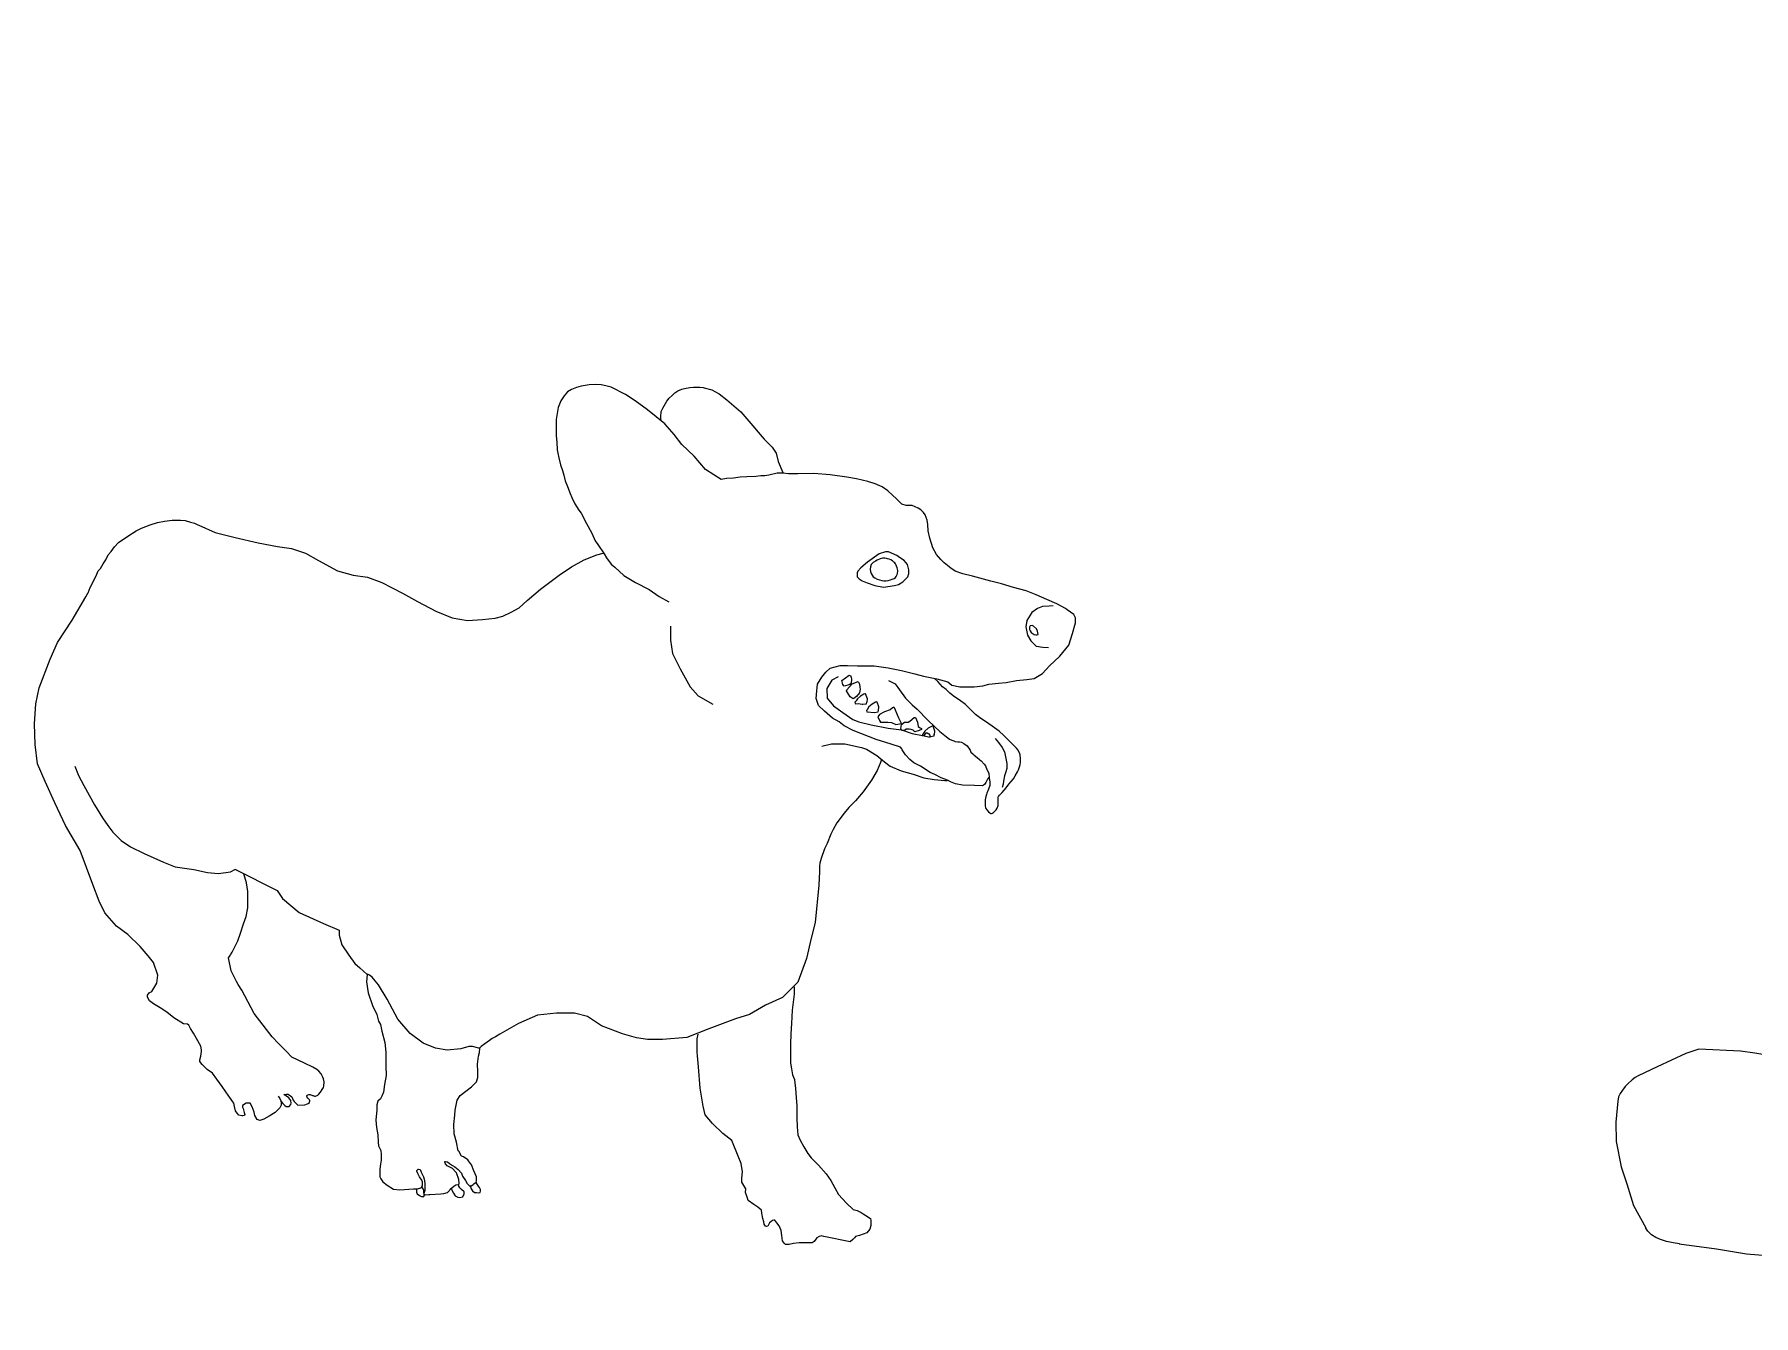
# Model space of a CAD drawing. Header units: millimetres. Extents: x -63086 to 144078, y -129912 to 13382.
# Drawn here: x -54338 to -53592, y -94439 to -93882 of the extents above; entities that cross this region are included whole.
import ezdxf

# ---------------------------------------------------------------- set-up
doc = ezdxf.new("R2010")
doc.units = ezdxf.units.MM
doc.layers.get('0').update_dxf_attribs({"lineweight": 0})
doc.layers.add('展開建具用', color=250, linetype='Continuous', lineweight=9)

# ---------------------------------------------------------------- blocks, each defined once
blk = doc.blocks.new('犬10（CAD素材.com）')
at = {"color": 0, "linetype": 'ByBlock', "lineweight": -2}
for points in [[(106.99, 171.14), (106.4, 170.44), (105.7, 168.95), (105, 168.15), (104.21, 167.55), (100.72, 167.65), (95.45, 167.85), (92.46, 168.35), (90.28, 169.25), (88.98, 170.04), (86.3, 171.04), (83.51, 172.43), (81.42, 173.33), (77.34, 176.11), (74.35, 177.5), (72.66, 178.9), (70.77, 180.99), (69.38, 183.18), (69.18, 183.67), (68.58, 184.27), (64.6, 185.66), (58.03, 187.65), (51.37, 190.24), (48.08, 191.54), (44.2, 193.53), (41.91, 195.32), (39.03, 196.91), (35.55, 199.89), (32.96, 202.48), (31.96, 205.47), (32.26, 208.75), (32.56, 211.74), (34.45, 214.72), (36.24, 216.81), (38.13, 218.6), (42.41, 219.8), (45.6, 219.8), (49.88, 219.7), (57.14, 219.7), (63.31, 218.8), (68.98, 217.61), (74.85, 216.21), (78.53, 215.12), (84.31, 213.93), (89.17, 212.66), (90.96, 211.24), (94.35, 210.55), (100.62, 210.55), (104.3, 210.94), (106.98, 211.64), (111.16, 212.04), (114.45, 212.44), (118.93, 213.33), (123.4, 213.73), (126.69, 214.13), (130.27, 216.32), (133.35, 219.6), (137.83, 223.78), (141.61, 228.66), (143.31, 233.73), (144.5, 238.31), (144.6, 240.4), (143.8, 241.89), (141.02, 243.98), (141.02, 243.98), (140.25, 244.51), (136.54, 246.5), (132.12, 248.36), (127.47, 250.39), (123.18, 252.21), (117.7, 253.62), (112.44, 255.17), (107.84, 256.36), (99.88, 258.58), (95.63, 259.55), (92.27, 260.79), (90.41, 262.07), (87.58, 264.37), (86.08, 265.83), (84.22, 267.91), (82.58, 270.91), (81.39, 275.07), (80.59, 278.26), (80.42, 280.95), (80.11, 282.81), (79.31, 285.2), (78.6, 286.17), (77.36, 287.41), (76.21, 288.06), (76.26, 288.06), (73.7, 289.26), (71.13, 289.26), (69.16, 289.87), (67.04, 291.99), (63.1, 295.62), (60.67, 297.29), (57.64, 298.65), (54.46, 299.71), (49.46, 300.77), (45.37, 301.53), (38.1, 302.59), (31.05, 303.18), (24.05, 302.91), (19.94, 302.98), (17.58, 303.32), (15.02, 303.32), (11.46, 302.37), (9.77, 302.1), (7.95, 302.04), (5.87, 301.83), (1.89, 301.7), (-1, 301.5), (-3.83, 301.09), (-6.99, 300.89), (-9.28, 300.55), (-12.46, 302.52), (-16.1, 304.8), (-20.95, 310.7), (-26.25, 315.7), (-29.58, 320.1), (-33.72, 324.69), (-41.16, 330.79), (-46.62, 334.62), (-50.73, 337.38), (-56.92, 340.53), (-59.25, 341.16), (-61.27, 341.56), (-63.79, 341.74), (-66.57, 341.65), (-69.98, 341.07), (-72.05, 340.44), (-74.2, 339.63), (-75.91, 338.51), (-77.43, 336.85), (-78.78, 334.74), (-80.04, 331.77), (-80.85, 326.61), (-80.89, 326.16), (-80.85, 323.02), (-80.89, 321.09), (-80.85, 319.52), (-80.53, 316.74), (-80.4, 313.41), (-80.13, 311.98), (-79.77, 309.96), (-78.92, 306.95), (-78.15, 304.48), (-77.52, 302.33), (-76.94, 299.95), (-75.95, 297.52), (-74.83, 294.43), (-74.11, 292.77), (-72.77, 289.89), (-70.97, 287.2), (-70.03, 285.9), (-67.69, 281.41), (-65.36, 277.28), (-63.92, 273.87), (-62.71, 272.34), (-60.06, 268.26), (-58.98, 266.46), (-56.92, 263.81), (-55.44, 262.42), (-51.52, 258.79), (-46.37, 255.76), (-40.52, 252.83), (-36.17, 249.7), (-31.93, 247.38)], [(-35.35, 326.03), (-35.35, 326.24), (-35.38, 326.86), (-35.38, 328.57), (-35.35, 329.11), (-35.26, 330.01), (-34.63, 331.5), (-34.03, 332.46), (-32.89, 334.5), (-31.81, 335.78), (-30.56, 337.04), (-29.33, 338.18), (-27.98, 338.98), (-26.34, 339.7), (-25.14, 340.06), (-22.9, 340.45), (-21.28, 340.66), (-19.96, 340.66), (-18.53, 340.57), (-17.06, 340.48), (-16.66, 340.35), (-13.26, 339.4), (-10.07, 337.74), (-6.74, 335.16), (-0.68, 329.86), (4.47, 323.8), (6.89, 321.07), (9.47, 318.04), (12.95, 314.56), (14.62, 311.98), (15.53, 308.35), (17.5, 303.5)], [(-201.56, 32.79), (-200.8, 31.8), (-200.39, 30.73), (-200.17, 29.6), (-200.17, 28.84), (-200.78, 27.79), (-202.8, 25.71), (-205.5, 24.09), (-207.78, 22.81), (-209.47, 22.27), (-209.54, 22.27), (-210.72, 22.76), (-211.73, 24.48), (-212.03, 25.89), (-212.84, 28.12), (-213.75, 29.73), (-214.16, 29.73), (-214.66, 29.83), (-215.37, 29.83), (-217.08, 28.82), (-217.08, 28.02), (-216.78, 27.41), (-216.28, 25.79), (-216.08, 24.7), (-216.21, 24.48), (-216.36, 24.39), (-216.9, 24.27), (-217.26, 24.27), (-218.61, 24.54), (-219.41, 25.49), (-220.02, 26.43), (-220.56, 28.38), (-220.76, 29.73), (-221.19, 30.43), (-224.23, 34.75), (-225.9, 37.02), (-228.17, 40.21), (-229.99, 42.78), (-232.41, 44.45), (-234.6, 46.55), (-235.61, 47.83), (-235.55, 48.57), (-235.07, 50.12), (-234.81, 52.27), (-234.87, 52.95), (-235.14, 54.5), (-238.31, 60.15), (-239.65, 62.17), (-240.26, 63.59), (-240.86, 64.06), (-242.57, 64.28), (-246.88, 66.77), (-249.91, 69.26), (-252.74, 71.21), (-255.7, 72.83), (-257.45, 74.24), (-258.26, 75.79), (-258.26, 76.6), (-257.52, 77.68), (-256.38, 78.28), (-254.22, 81.92), (-253.75, 85.35), (-255.64, 90.87), (-257.99, 93.77), (-261.46, 97.81), (-266.76, 102.96), (-271.76, 106.59), (-276.76, 112.35), (-279.19, 117.5), (-282.06, 124.77), (-287.56, 139.47), (-293.92, 150.38), (-298.46, 160.15), (-302.67, 169.37), (-306, 177.1), (-307.06, 185.43), (-307.36, 194.52), (-306.76, 203.15), (-305.24, 210.12), (-300.51, 222.56), (-297.28, 229.73), (-290.91, 239.43), (-285.06, 249.53), (-284.32, 250.85), (-284.32, 250.85), (-284.26, 251.05), (-283.99, 251.38), (-283.53, 252.51), (-283.2, 253.7), (-282.4, 254.96), (-281.6, 256.82), (-280.81, 258.08), (-280.28, 259.47), (-279.61, 260.87), (-278.62, 261.93), (-277.52, 263.98), (-276.42, 265.7), (-275.36, 267.83), (-273.99, 269.24), (-272.57, 271.36), (-270.84, 273.13), (-266.78, 275.88), (-263.19, 278.18), (-260.85, 279.46), (-257.13, 280.78), (-253.91, 281.85), (-250.85, 282.47), (-247.58, 282.91), (-243.91, 282.91), (-241.97, 282.69), (-239.53, 282.02), (-237.85, 281.54), (-236.35, 280.83), (-236.35, 280.83), (-235.97, 280.63), (-228.9, 277.5), (-220.22, 275.38), (-210.22, 272.96), (-201.83, 271.44), (-195.77, 270.63), (-189.71, 268.51), (-184.06, 265.38), (-175.78, 260.84), (-169.01, 259.02), (-162.75, 258.11), (-156.49, 255.79), (-147.6, 251.24), (-141.13, 247.51), (-133.16, 243.36), (-125.98, 240.44), (-119.32, 239.32), (-112.85, 239.73), (-107.4, 240.33), (-104.07, 241.24), (-100.33, 242.86), (-96.9, 244.88), (-93.46, 248.01), (-87.71, 252.96), (-79.63, 258.92), (-74.27, 262.66), (-68.72, 265.69), (-63.16, 267.81), (-60.44, 268.61)], [(65.73, 264.58), (65.18, 265.21), (64.4, 265.6), (63.63, 265.89), (62.98, 266.05), (62.55, 266.17), (61.84, 266.31), (60.78, 266.31), (59.82, 266.05), (58.52, 265.44), (57.72, 265.03), (56.81, 264.44), (56.46, 264.2), (55.89, 263.55), (55.55, 262.63), (55.49, 261.65), (55.63, 260.53), (55.81, 259.74), (56.28, 258.99), (56.81, 258.25), (57.46, 257.81), (58.52, 257.21), (59.44, 256.97), (60.55, 256.71), (61.37, 256.6), (62.18, 256.56), (63.2, 256.65), (64.22, 256.97), (64.99, 257.19), (65.83, 257.58), (66.42, 257.99), (66.76, 258.44), (67.17, 259.21), (67.31, 259.86), (67.43, 260.66), (67.43, 261.04), (67.37, 261.61), (67.17, 262.24), (66.91, 262.96), (66.78, 263.38), (66.48, 263.87), (66.11, 264.32), (65.68, 264.65), (65.66, 264.67)], [(134.9, 245.64), (133.18, 245.57), (130.19, 245.38), (128.07, 244.51), (125.55, 242.79), (123.49, 239.34), (122.96, 236.55), (123.69, 232.97), (125.21, 230.45), (127.47, 228.19), (130.32, 227.73), (132.91, 227.6)], [(-31.26, 236.86), (-31.26, 230.82), (-30.36, 225), (-27.01, 218.28), (-22.75, 210.45), (-19.17, 206.64), (-12.9, 203.06)], [(41.48, 214.92), (38.83, 213.39), (36.57, 209.81), (36.84, 205.63), (39.49, 202.25), (43.61, 199.33), (47.92, 196.35), (50.57, 195.35), (55.88, 194.02), (63.18, 192.5), (69.08, 191.83), (73.72, 190.24), (78.1, 189.45), (81.42, 188.65)], [(63.44, 213.33), (66.29, 211.8), (68.15, 209.21), (70.74, 205.57), (73.72, 202.65), (75.85, 200.86), (80.49, 196.01), (83.34, 193.36), (85.67, 191.1), (88.52, 188.78), (89.9, 187.86), (90.91, 187.42), (91.7, 187.04), (92.38, 186.77), (93.53, 186.59), (94.24, 186.59), (95.12, 186.5), (96.15, 185.97), (97.48, 184.97), (98.78, 183.06), (99.19, 182.14), (99.99, 181.49), (100.55, 180.78), (101.9, 179.87), (102.88, 178.99), (103.61, 178.46), (104.88, 176.89), (105.5, 176.21), (106.15, 174.68), (106.95, 173), (107.06, 171.06), (107.18, 170.02), (107.36, 169.26), (107.42, 167.75), (106.83, 166.04), (106.12, 164.36), (105.91, 163.83), (105.68, 162.95), (105.41, 161.47), (105.32, 160.79), (105.32, 159.67), (105.35, 158.76), (105.5, 158.14), (105.62, 157.76), (106.03, 157.17), (106.74, 156.31), (107.42, 155.78), (107.83, 155.49), (108.07, 155.49), (108.54, 155.61), (108.63, 155.66), (109.27, 156.25), (110.13, 157.11), (110.51, 157.85), (111.04, 158.97), (111.07, 159.67), (111.04, 160.77), (110.93, 162.45), (110.93, 162.65), (111.1, 162.95), (111.52, 163.51), (112.46, 164.33), (112.69, 164.69), (114.46, 166.63), (115.7, 168.2), (117.65, 170.55), (118.41, 171.91), (119.33, 173.59), (119.8, 174.42), (120.21, 175.74), (120.48, 176.8), (120.63, 177.69), (120.63, 179.34), (120.51, 180.96), (120.42, 181.49), (119.65, 182.97), (118.89, 183.91), (116.91, 185.89), (115.11, 187.86), (113.46, 189.39), (111.43, 191.28), (109.45, 192.73), (105.94, 195.14), (103.44, 196.74), (101.14, 198.53), (98.98, 200.66), (96.86, 202.87), (94.12, 204.81), (92.11, 206.23), (89.96, 207.73), (88.4, 209.38), (86.84, 210.56), (84.86, 212.83), (83.56, 214.04)], [(54.1, 203.79), (54.23, 205.31), (53.43, 207.43), (53.1, 207.5), (52.7, 207.37), (51.31, 206.51), (49.92, 205.31), (49.32, 204.38), (48.85, 203.79), (49.05, 203.19), (50.2, 203.24), (51.97, 202.99), (52.3, 202.92), (53.9, 203.19), (53.96, 203.92)], [(59.09, 200.27), (59.22, 201.79), (58.42, 203.92), (58.09, 203.98), (57.69, 203.85), (56.3, 202.99), (54.91, 201.79), (54.31, 200.86), (53.85, 200.27), (54.05, 199.67), (57.3, 199.41), (58.89, 199.67), (59.09, 200.27)], [(83.41, 189.78), (83.54, 191.3), (82.75, 193.43), (82.41, 193.49), (82.02, 193.36), (80.62, 192.5), (79.23, 191.3), (78.63, 190.37), (78.17, 189.78), (78.37, 189.18), (78.96, 189.58), (79.69, 190.51), (80.23, 190.51), (80.89, 190.18), (81.29, 189.51), (81.29, 188.98), (81.62, 188.92), (83.21, 189.18), (83.28, 189.91)], [(109.72, 188.02), (111.11, 186.37), (112.77, 184.24), (113.7, 182.32), (114.76, 177.28), (114.83, 176.55), (114.83, 175.02), (114.37, 173.56), (113.7, 171.9), (113.3, 169.52), (113.1, 168.19), (112.77, 166.8)], [(34.39, 184.8), (38.67, 185.79), (44.44, 185.79), (51.61, 184.2), (53.9, 183.4), (58.37, 180.72), (61.66, 177.93), (64.15, 176.14), (68.92, 174.05), (74.1, 172.56), (78.77, 170.96), (83.25, 170.27), (87.83, 169.87), (88.82, 169.87)], [(-289.76, 176.08), (-288.27, 172.05), (-285.88, 167.73), (-281.25, 159.22), (-277.82, 153.7), (-275.43, 150.26), (-273.34, 147.43), (-269.76, 143.84), (-265.58, 141.01), (-259.76, 138.17), (-251.25, 134.44), (-246.18, 132.35), (-238.12, 131.16), (-232.15, 129.96), (-227.37, 129.51), (-222.3, 130.26), (-220.05, 131.33), (-220.05, 131.26), (-201.99, 122.06), (-199.61, 118.65), (-192.45, 112.52), (-181.88, 107.75), (-175.04, 104.87), (-175.04, 102.72), (-173.93, 98.58), (-170.8, 94.03), (-168.28, 90.4), (-166.05, 88.48), (-162.84, 85.67), (-163.18, 82.46), (-162.44, 77.68), (-160.62, 72.22), (-158.74, 68.25), (-157.93, 65.42), (-157.12, 63.91), (-156.51, 60.98), (-155.3, 56.13), (-154.85, 51.89), (-154.75, 49.87), (-154.75, 45.93), (-154.65, 41.79), (-155.45, 37.95), (-155.76, 34.62), (-156.56, 32.8), (-157.17, 31.69), (-158.28, 30.58), (-158.69, 29.06), (-158.69, 26.84), (-159.09, 22.4), (-158.79, 19.27), (-158.28, 16.04), (-158.08, 12.9), (-157.98, 11.29), (-156.97, 9.27), (-156.87, 7.45), (-156.87, 5.03), (-157.17, 3.31), (-157.37, 1.19), (-157.37, -2.14), (-157, -3.12), (-156.06, -4.33), (-154.17, -5.81), (-151.48, -7.5), (-148.72, -7.9), (-142.73, -7.43), (-141.11, -7.36), (-139.56, -7.03), (-139.29, -6.76), (-138.82, -6.08), (-138.82, -4.4), (-139.23, -3.59), (-140.17, -2.24), (-140.91, -0.7), (-141.31, 0.25), (-141.31, 0.58), (-140.77, 1.12), (-140.57, 1.12), (-139.97, 0.92), (-139.63, 0.31), (-139.5, -0.22), (-139.09, -0.97), (-138.42, -2.24), (-138.15, -3.25), (-138.08, -4), (-137.88, -5.27), (-137.88, -6.02), (-137.81, -6.82), (-137.81, -8.1), (-138.15, -8.98), (-138.28, -9.65), (-137.68, -9.99), (-136.2, -9.85), (-135.66, -9.85), (-130.94, -9.58), (-129.67, -9.45), (-128.05, -9.05), (-127.17, -8.1), (-126.9, -7.5), (-125.29, -6.22), (-124.48, -5.68), (-124.28, -5.68), (-123.47, -5.48), (-123, -5.27), (-123, -5.07), (-123.13, -3.32), (-124.08, -0.49), (-124.35, -0.16), (-125.89, 1.39), (-126.5, 1.73), (-128.12, 2.54), (-128.92, 3.41), (-129.26, 4.22), (-129.13, 4.42), (-128.86, 4.42), (-127.98, 4.29), (-127.17, 3.61), (-125.83, 2.74), (-124.88, 2.2), (-123.34, 0.92), (-121.99, -0.56), (-121.59, -1.84), (-120.17, -3.73), (-119.5, -5.07), (-118.42, -6.08), (-117.68, -6.08), (-117.48, -6.02), (-116.94, -5.48), (-116.6, -5.21), (-116, -4.74), (-115.53, -4.53), (-115.46, -4), (-115.46, -2.18), (-116.6, 0.38), (-117.61, 3.07), (-118.89, 4.69), (-119.16, 5.16), (-121.11, 6.44), (-121.92, 6.78), (-123.13, 9), (-123.34, 9.13), (-124.14, 12.9), (-125.09, 16.47), (-125.22, 20.58), (-124.88, 24.62), (-124.68, 26.71), (-123.87, 31.15), (-122.6, 33.04), (-117.68, 36.88), (-115.46, 39.03), (-114.92, 40.92), (-114.92, 43.54), (-114.99, 46.64), (-114.58, 50.21), (-114.18, 51.82), (-114.04, 53.44), (-114.12, 53.66), (-114.49, 53.7), (-114.49, 53.7), (-117.12, 54.41), (-118.73, 54.41), (-122.27, 53.3), (-128.12, 52.79), (-133.28, 53.6), (-138.63, 55.82), (-144.28, 59.96), (-149.64, 66.23), (-154.18, 74.91), (-158.05, 81.12), (-159.46, 82.84), (-160.77, 84.46), (-161.88, 85.37), (-162.78, 85.77)], [(60.39, 179.01), (59.93, 177.64), (58.43, 174.15), (56.01, 170.01), (52.37, 164.96), (49.14, 161.02), (46.21, 158.09), (44.19, 155.67), (40.96, 151.42), (39.34, 148.6), (38.33, 146.58), (36.72, 142.54), (35.61, 140.21), (34.19, 135.97), (33.59, 134.01), (33.45, 132.84), (33.4, 130.42), (33.19, 124.35), (31.6, 108.22), (29.79, 101.4), (27.74, 92.54), (24.1, 82.31), (17.97, 76.17), (17.42, 75.68), (17.42, 75.68), (9.99, 72.28), (3.02, 68.34), (-3.04, 66.37), (-14.55, 61.98), (-24.09, 58.34), (-34.7, 57.43), (-41.21, 57.43), (-46.06, 58.19), (-52.12, 59.86), (-61.21, 63.34), (-67.27, 67.43), (-72.88, 68.8), (-80.75, 68.8), (-88.93, 68.04), (-97.27, 64.4), (-105.3, 59.71), (-107.14, 58.61), (-108.68, 57.83), (-109.84, 56.99), (-111.81, 55.47), (-113.37, 54.34), (-114.12, 53.66)], [(-200.32, 30.69), (-199.46, 29.61), (-198.7, 28.76), (-198.03, 28.4), (-196.77, 28.4), (-196.1, 29.17), (-195.96, 29.79), (-196.01, 30.87), (-196.9, 32.04), (-197.98, 32.76), (-199.02, 33.48), (-198.98, 33.56), (-197.9, 33.7), (-197.16, 33.63), (-195.68, 32.49), (-195, 31.07), (-194.53, 30.47), (-192.98, 28.85), (-190.02, 29.12), (-188.47, 29.61), (-187.97, 30.03), (-187.81, 30.74), (-187.91, 31.19), (-188.54, 31.75), (-188.81, 31.99), (-189.02, 32.45), (-189.03, 32.76), (-188.9, 33.24), (-188.27, 33.53), (-187.66, 33.58), (-186.62, 33.14), (-186.39, 33.04), (-185.82, 32.77), (-185.34, 32.77), (-184.38, 33.19), (-183.99, 33.52), (-183.19, 34.5), (-182.38, 35.7), (-181.9, 36.54), (-181.75, 37.11), (-181.57, 39.04), (-181.84, 40.32), (-182.17, 41.04), (-182.86, 42.57), (-183.93, 43.65), (-184.71, 44.45), (-186.53, 45.43), (-190.15, 47.17), (-195.6, 49.75), (-198.03, 52.33), (-201.36, 55.66), (-204.08, 58.54), (-211.96, 68.69), (-217.28, 78.88), (-218.9, 81.3), (-219.57, 82.58), (-221.98, 87.24), (-223.11, 92.92), (-223.11, 92.92), (-222.33, 93.95), (-222.21, 94.16), (-221.51, 95.29), (-220.6, 97.11), (-219.08, 100.29), (-217.87, 103.63), (-216.66, 107.56), (-215.45, 110.75), (-214.69, 114.53), (-214.69, 121.65), (-215.29, 125.44), (-216.51, 129.38)], [(22.43, 80.33), (22.43, 77.15), (21.63, 70.08), (21.33, 64.31), (21.04, 59.93), (20.84, 55.45), (20.84, 47.19), (21.23, 44.71), (21.73, 42.12), (22.53, 40.03), (22.73, 38.44), (23.03, 36.25), (23.32, 32.07), (23.62, 28.79), (23.62, 23.41), (23.82, 19.53), (24.02, 16.05), (25.02, 13.66), (26.61, 10.87), (28.4, 7.89), (29.89, 6), (32.98, 2.81), (36.36, -0.87), (38.35, -3.85), (40.14, -7.04), (41.63, -9.92), (45.22, -13.7), (48.1, -16.39), (49.79, -16.79), (51.58, -17.68), (52.38, -18.28), (53.57, -18.98), (55.56, -20.27), (55.73, -21.13), (55.73, -21.84), (55.69, -23.3), (55.29, -24.94), (53.96, -26.57), (50.82, -27.64), (49.14, -28.08), (48.61, -28.7), (47.95, -29.45), (46.75, -30.42), (35.34, -28.03), (34.37, -27.81), (33.26, -28.03), (32.25, -28.65), (31.89, -29.23), (31.19, -30.2), (30.21, -30.82), (24.6, -30.82), (22.12, -31.17), (20.26, -31.53), (18.71, -31.57), (18.18, -31.17), (17.39, -29.94), (17.08, -27.64), (16.86, -25.47), (15.88, -23.52), (14.91, -22.2), (14.07, -21), (13.85, -20.96), (13.67, -20.96), (13.1, -21.09), (12.39, -21.71), (11.81, -22.24), (10.97, -23.57), (10.42, -23.83), (10.02, -23.61), (9.36, -22.77), (9.23, -21.75), (8.78, -20.34), (8.39, -17.99), (8.25, -16.62), (6.62, -15.3), (4.94, -14.28), (2.55, -12.47), (2.24, -11.45), (1.89, -10.61), (1.31, -8.97), (1.44, -7.47), (-0.3, -4.48), (-0.3, -2.84), (0, 0), (-0.6, 3.58), (-1.79, 6.72), (-4.63, 13.58), (-8.51, 16.57), (-12.99, 20.9), (-16.12, 24.78), (-17.02, 28.51), (-18.36, 36.27), (-19.11, 45.53), (-19.55, 50.3), (-19.7, 52.09), (-19.7, 57.77), (-19.26, 59.71)], [(-141.52, -7.44), (-141.56, -8.79), (-141.25, -9.6), (-140.12, -10.36), (-139.36, -10.68), (-138.28, -10.77), (-138.1, -10.27), (-138.1, -9.78), (-138.33, -9.11), (-138.37, -8.16), (-138.55, -7.44), (-138.87, -6.95), (-139.14, -6.73), (-139.14, -6.55)], [(-126.43, -7.13), (-126.07, -8.21), (-125.4, -9.29), (-124.64, -10.41), (-123.52, -11.08), (-122.75, -11.17), (-121.36, -10.86), (-120.73, -9.55), (-120.82, -8.66), (-121.9, -7.67), (-122.75, -6.95), (-123.16, -6.23), (-123.25, -5.56), (-123.25, -5.38)], [(-118.4, -5.83), (-117.72, -7.4), (-117.23, -8.34), (-116.29, -9.02), (-115.44, -9.06), (-114.49, -9.11), (-113.91, -8.93), (-113.73, -8.43), (-113.73, -7.76), (-114.13, -6.77), (-114.54, -6.32), (-115.48, -4.89), (-115.48, -4.53)]]:
    blk.add_lwpolyline(points, dxfattribs=at)
for points in [[(63.46, 269.12), (62.07, 269.12), (59.35, 268.25), (57.36, 266.79), (54.3, 264.67), (51.45, 262.22), (50.06, 260.76), (49.79, 260.03), (49.79, 258.3), (50.66, 257.37), (51.98, 256.58), (54.17, 255.65), (57.49, 254.52), (61.27, 253.73), (65.98, 254.46), (67.71, 254.99), (69.56, 256.11), (71.82, 258.24), (72.28, 259.76), (72.28, 261.29), (71.69, 263.61), (70.16, 265.4), (68.17, 266.73), (67.04, 267.46), (63.46, 269.12)], [(128.36, 233.22), (128.06, 234.62), (127.6, 235.62), (126.4, 236.81), (125.81, 237.08), (124.88, 237.01), (124.61, 236.48), (124.61, 235.42), (124.95, 234.89), (125.34, 234.16), (126.6, 233.3), (127.4, 233.1), (127.8, 233.03)], [(43.09, 213.28), (46.39, 215.62), (46.89, 215.42), (47.19, 214.52), (47.29, 213.93), (47.29, 213.23), (46.99, 211.84), (46.29, 211.44), (44.2, 210.84), (43.61, 211.54), (43.31, 212.63)], [(48.05, 205.26), (46.69, 206.16), (45.99, 207.36), (45.2, 208.75), (45.27, 209.21), (47.59, 211.84), (50.27, 212.83), (50.77, 211.74), (50.97, 210.44), (51.07, 209.45), (50.77, 207.86), (49.48, 206.36), (48.38, 205.47)], [(69.09, 194.54), (67.95, 196.88), (66.49, 200.33), (66.03, 201.45), (65.76, 201.72), (65.1, 201.39), (64.17, 200.59), (61.72, 199.66), (59.42, 198.51), (58.8, 197.47), (59.46, 195.95), (59.99, 195.15), (63.11, 195.15), (64.77, 195.08), (66.63, 194.22)], [(76.64, 191.59), (74.79, 190.91), (74.12, 191.64), (73.26, 192.03), (72.4, 192.1), (71.87, 192.17), (71, 192.17), (70.34, 191.57), (69.81, 191.5), (69.21, 191.57), (68.81, 192.36), (69.01, 194.22), (70.41, 195.22), (71.93, 195.22), (72.6, 195.55), (74.52, 197.21), (75.18, 197.14), (75.98, 195.15), (76.24, 193.36), (76.84, 192.83), (77.77, 192.36), (77.77, 192.03), (76.78, 191.57)]]:
    blk.add_lwpolyline(points, close=True, dxfattribs=at)
blk = doc.blocks.new('犬11（CAD素材.com）')
at = {"color": 0, "linetype": 'ByBlock', "lineweight": -2}
for points in [[(-49.93, 467.86), (-52.11, 472.84), (-53.35, 476.57), (-53.35, 485.28), (-52.73, 490.25), (-50.86, 495.85), (-49.93, 502.38), (-48.38, 506.43), (-45.27, 512.96), (-43.4, 519.18), (-42.47, 521.67), (-37.49, 529.44), (-32.2, 533.8), (-23.56, 541.27), (-16.96, 545.62), (-13.43, 548.12), (-10.81, 550.2), (-27.58, 544.12), (-35.69, 539.33), (-42.05, 536.93), (-56.79, 535.64), (-66.47, 531.96), (-78.72, 525.14), (-85.73, 520.34), (-91.44, 513.99), (-97.34, 511.04), (-100.93, 509.01), (-112.54, 500.16), (-117.89, 495.65), (-121.76, 490.49), (-124.06, 488.09), (-131.8, 478.97), (-136.64, 474.13), (-137.75, 472.06), (-141.76, 465.28), (-143.28, 464.31), (-150.19, 460.44), (-153.65, 458.65), (-156.69, 455.88), (-158.62, 451.04), (-160.14, 446.9), (-162.91, 439.57), (-164.84, 435.15), (-163.74, 432.8), (-162.63, 431.83), (-157.1, 431.28), (-154.61, 429.62), (-152.26, 427.13), (-149.64, 423.12), (-148.95, 422.02), (-147.56, 418.42), (-139.82, 416.21), (-136.64, 414.27), (-124.58, 410.01), (-115.25, 406.28), (-109.34, 403.79), (-105.6, 400.37), (-99.69, 396.02), (-94.1, 391.97), (-84.45, 389.17), (-75.12, 383.89), (-67.04, 379.84), (-64.55, 377.98), (-58.02, 373.62), (-51.49, 368.33), (-43.71, 363.05), (-39.95, 360.46), (-36.25, 358.07), (-32.82, 353.41), (-31.27, 352.47), (-28.16, 348.43), (-27.54, 346.87), (-27.23, 346.56), (-25.98, 344.39), (-25.67, 345.32), (-17.9, 345.94), (-14.47, 345.63), (-13.54, 345.63), (-12.92, 346.56), (-10.74, 349.36), (-3.59, 353.41), (-2.03, 356.83), (-0.17, 362.11), (3.56, 366.78), (3.56, 368.33), (3.88, 376.42), (3.88, 376.73), (4.19, 384.51), (3.88, 386.37), (3.88, 388.86), (5.74, 391.35), (6.36, 393.53), (11.65, 397.88), (15.38, 398.5), (21.6, 398.19), (28.14, 396.95), (32.18, 396.95), (40.89, 402.24), (42.75, 402.55), (48.97, 402.55), (57.06, 404.1), (64.53, 407.83), (71.06, 413.12), (74.17, 415.61), (76.34, 421.52), (77.59, 422.45), (76.65, 423.07), (73.54, 424.63), (68.88, 428.36), (67.01, 430.54), (64.21, 434.58), (62.66, 436.14), (61.41, 438), (67.95, 442.05), (72.69, 442.63), (80.99, 441.46)], [(-10.81, 550.2), (-6.94, 551.22), (-2.44, 551.75), (0.32, 551.38), (2.94, 549.97), (5.52, 546.8), (5.13, 542.84), (3.56, 541.38), (2.01, 540.64), (-1.72, 539.71), (-4.83, 538.15), (-9.51, 535.9), (-13.17, 531.29), (-17.04, 520.57), (-19.14, 503.01), (-20.07, 500.52), (-21.32, 498.96), (-27.54, 496.16), (-31.27, 491.5), (-34.38, 488.08), (-36.87, 484.35), (-37.8, 482.48), (-39.67, 479.06), (-41.53, 474.39), (-41.84, 472.84), (-41.84, 471.9)], [(-16.65, 496.16), (-15.1, 501.76), (-15.1, 505.18), (-16.34, 507.05), (-14.16, 508.92), (-11.99, 514.83), (-9.81, 528.51), (-2.97, 533.18), (0.14, 535.04), (6.05, 538.46), (10.72, 540.95), (16.63, 541.88), (19.74, 541.88), (24.4, 537.53), (25.34, 535.04), (21.6, 528.2), (18.49, 524.47), (16.32, 521.67), (13.83, 518.25), (13.52, 514.83), (13.52, 512.34), (14.76, 511.4), (17.25, 509.85), (17.56, 508.29), (19.12, 505.81), (18.18, 507.05), (22.54, 502.38), (26.27, 500.21), (30.62, 496.48), (30.62, 494.61), (34.98, 488.08), (37.47, 482.79), (38.71, 479.06), (39.95, 473.15), (39.95, 465.68), (42.44, 463.82), (45.55, 460.4), (51.77, 456.66), (58.62, 455.11), (63.59, 451.69), (74.17, 447.33), (80.08, 442.67), (81.94, 440.18), (83.5, 437.38), (83.81, 433.34), (81.94, 428.98), (80.7, 425.25), (77.59, 422.45)], [(26.89, 466.93), (26.27, 467.86), (24.71, 468.17), (21.91, 467.86), (19.12, 466.62), (17.56, 464.75), (18.18, 461.95), (20.98, 458.22), (25.03, 456.35), (28.76, 456.35), (29.38, 457.29), (29.38, 461.33), (27.82, 464.44), (27.56, 465.35), (26.89, 466.93)], [(-92.54, 178.3), (-92.54, 179.85), (-91.92, 184.21), (-90.99, 188.25), (-86.32, 194.47), (-80.41, 200.69), (-75.75, 209.09), (-71.7, 215.93), (-61.44, 223.71), (-55.84, 232.11), (-49.62, 242.06), (-41.22, 259.48), (-36.87, 272.54), (-28.47, 284.36), (-25.36, 294.62), (-22.25, 303.95), (-22.25, 312.35), (-22.56, 325.1), (-23.81, 332.88), (-24.74, 339.41), (-24.74, 342.21), (-31.27, 348.12), (-39.36, 353.41), (-50.55, 360.56), (-57.08, 367.09), (-67.35, 374.87), (-84.14, 381.71), (-97.52, 386.37), (-108.37, 395.89), (-115.63, 398.59), (-119.99, 400.24), (-123.51, 403.77), (-128.9, 405.43), (-131.6, 408.12), (-134.91, 409.78), (-139.48, 412.68), (-143.42, 415.38), (-145.7, 416.42), (-147.15, 416.62), (-154.41, 418.28), (-158.14, 418.08), (-158.97, 414.34), (-159.59, 409.99), (-160.21, 409.37), (-161.87, 404.39), (-162.7, 403.77), (-163.53, 403.77), (-166.22, 406.26), (-166.43, 408.75), (-167.26, 413.51), (-166.64, 417.04), (-166.43, 418.91), (-163.94, 421.19), (-164.57, 420.77), (-168.51, 419.73), (-171.82, 417.45), (-178.25, 414.34), (-180.53, 412.89), (-187.58, 409.78), (-201.68, 403.77), (-208.32, 401.07), (-215.57, 397.34), (-223.04, 391.95), (-228.01, 387.8), (-236.31, 382.2), (-247.51, 376.19), (-251.86, 371.22), (-257.25, 365.82), (-260.78, 363.54), (-265.75, 357.53), (-270.94, 351.72), (-275.29, 345.71), (-284, 338.87), (-288.15, 332.44), (-291.05, 328.5), (-293.95, 325.18), (-296.85, 320), (-296.85, 320), (-308.05, 307.97), (-309.5, 303.41), (-322.15, 289.52), (-349.94, 252.4), (-353.25, 243.49), (-354.91, 240.38), (-357.61, 233.95), (-364.45, 224.41), (-367.35, 218.19), (-370.26, 209.69), (-372.74, 206.17), (-375.44, 204.09), (-382.07, 195.59), (-385.39, 191.65), (-387.26, 188.13), (-392.23, 175.89), (-393.27, 172.16), (-393.27, 168.01), (-396.8, 160.76), (-398.66, 155.57), (-404.05, 142.3), (-407.37, 136.7), (-411.72, 129.86), (-416.49, 124.06), (-417.32, 121.36), (-419.81, 117.21), (-424.58, 113.27), (-427.69, 109.33), (-429.35, 106.22), (-433.91, 100), (-435.36, 96.89), (-439.72, 91.92), (-441.58, 88.6), (-440.96, 89.22), (-449.25, 81.96), (-453.61, 78.02), (-456.51, 75.74), (-458.59, 73.46)], [(-148.95, 422.02), (-148.81, 421.81), (-155.65, 422.22), (-161.66, 422.22), (-163.94, 421.19)], [(54.88, 405.35), (53.64, 405.66), (50.22, 405.66), (45.86, 405.97), (43.69, 405.97), (41.82, 406.59), (38.4, 407.52), (32.18, 409.39), (28.14, 410.63), (25.96, 410.94), (23.16, 409.39), (20.36, 405.97), (22.54, 404.41), (23.47, 403.48), (26.27, 403.48), (30, 403.17), (31.25, 402.86), (43.69, 402.86)], [(-96.58, 266.32), (-93.79, 252.32), (-93.79, 210.02), (-95.96, 197.58), (-95.96, 190.12), (-93.79, 182.65), (-90.99, 167.1), (-90.36, 158.08), (-88.5, 151.24), (-88.19, 146.58), (-88.19, 145.02)], [(-171.51, 208.31), (-170.27, 196.49), (-168.72, 190.89), (-166.23, 178.76), (-160.94, 167.87), (-155.65, 160.1), (-150.99, 148.59), (-148.5, 138.33), (-145.7, 129.31), (-142.28, 121.22), (-138.24, 115.31), (-137.3, 112.2), (-137.3, 111.89), (-136.99, 110.96), (-136.78, 110.23), (-136.79, 110.33)], [(-275.11, 144.58), (-292.53, 144.27), (-310.25, 145.51), (-342.6, 148), (-356.91, 147.38), (-374.32, 140.85), (-390.5, 132.45), (-399.83, 123.74), (-403.56, 109.44), (-403.87, 96.68), (-402.01, 83.31), (-397.65, 70.56), (-395.16, 62.78), (-394.85, 61.23)], [(-239.44, 53.64), (-233.85, 58.2), (-227, 62.14), (-222.86, 66.7), (-217.05, 73.54), (-213.53, 81.83), (-211.25, 86.81), (-209.59, 91.79), (-210.21, 99.25), (-210.42, 98.86), (-211.97, 110.99), (-213.53, 117.83), (-216.64, 120.32), (-223.79, 127.16), (-236.85, 134.32), (-247.12, 137.12), (-256.76, 140.54), (-264.22, 142.71), (-270.44, 142.71), (-275.11, 144.89)], [(-53.79, 14.42), (-50.89, 10.9), (-50.27, 5.71), (-49.02, 1.77), (-47.99, -1.54), (-44.05, -4.45), (-34.1, -3.82), (-28.7, -0.71), (-27.87, 6.54), (-38.86, 19.19), (-41.54, 21.53), (-46.12, 23.96), (-53.38, 25.83), (-58.56, 25.83), (-64.79, 26.16), (-66.7, 29.99), (-69.81, 36.62), (-73.75, 45.12), (-76.45, 53.42), (-76.86, 63.16), (-76.45, 73.11), (-77.07, 87.01), (-82.04, 103.59), (-84.12, 120.8), (-88.26, 132.21), (-87.64, 143.61), (-88.26, 147.14), (-88.26, 148.38)], [(-195.18, 122.19), (-195.18, 112.55), (-195.49, 105.08), (-196.42, 99.17), (-198.91, 92.95), (-200.46, 85.18), (-202.64, 80.51), (-205.75, 77.4), (-209.79, 74.29), (-215.08, 71.18), (-220.99, 68.07), (-221.92, 68.07)], [(-184.29, 114.41), (-190.2, 113.17), (-191.13, 115.34), (-194.24, 120.63), (-194.55, 121.88)], [(-327.15, 117.71), (-330.68, 118.12), (-334.41, 116.25), (-339.8, 112.52), (-342.7, 110.45), (-345.81, 106.51), (-347.89, 102.98), (-354.94, 98.84), (-360.95, 95.11), (-365.1, 90.54), (-368.83, 83.7), (-376.09, 74.99), (-382.31, 69.19), (-385.83, 65.87), (-392.88, 63.17), (-399.52, 56.12), (-404.49, 48.04), (-408.85, 40.16), (-411.75, 35.6), (-413.2, 32.69), (-413.82, 31.03), (-415.28, 29.38)], [(-180.55, 116.27), (-181.2, 115.42), (-181.64, 115.1), (-182.21, 114.82), (-183.09, 114.62), (-184.47, 114.37)], [(-180.56, 116.28), (-180.25, 116.28), (-178.38, 107.26), (-178.07, 102.59), (-178.07, 95.75), (-177.76, 87.97), (-177.76, 83.31), (-174.65, 73.05), (-173.09, 61.85), (-170.29, 52.21), (-168.43, 37.9), (-167.49, 32.61), (-166.25, 25.77), (-162.52, 17.37), (-159.41, 11.15), (-157.85, 8.98)], [(-443.66, 26.4), (-444.28, 32.62), (-444.9, 36.14), (-448.43, 42.98), (-450.5, 49.2), (-452.78, 53.35), (-456.1, 59.57), (-457.34, 63.51), (-459, 67.04), (-459, 72.01), (-458.59, 73.46), (-458.59, 73.67), (-465.01, 79.89), (-468.75, 82.79), (-472.48, 84.04), (-478.7, 87.77), (-485.13, 91.92), (-489.9, 96.48), (-496.94, 100), (-503.57, 105.76), (-504.33, 106.43), (-505.29, 107.13), (-506.69, 108.07), (-508.17, 108.59), (-510.41, 109.02), (-511.75, 109.12), (-513.19, 109.12), (-517.68, 108.92), (-521.2, 109.54), (-527.43, 110.37), (-545.46, 111.2), (-551.06, 109.33), (-563.5, 103.53), (-571.8, 99.59), (-573.05, 98.91), (-574.36, 97.91), (-576.33, 96.17), (-577.43, 95.04), (-578.64, 93.42), (-579.66, 92.02), (-580.42, 90.57), (-580.71, 88.63)], [(-137.61, 109.82), (-137.41, 106.08), (-136.58, 99.03), (-135.75, 92.19), (-135.75, 85.14), (-136.58, 78.51), (-136.58, 70.83), (-136.78, 59.22), (-136.78, 56.53), (-136.99, 49.48), (-136.58, 42.63), (-135.75, 36.62), (-135.75, 35.58), (-135.13, 34.34), (-131.81, 33.1), (-128.7, 32.27), (-126.83, 31.85), (-119.57, 29.57), (-113.28, 26.74), (-112.09, 25.26), (-109.6, 23.24), (-107.11, 21.67), (-105.45, 17.25), (-104.9, 15.77), (-104.53, 14.85), (-104.07, 12.82), (-103.79, 11.81), (-103.79, 11.35)], [(-137.6, 109.84), (-137.58, 110.2), (-137.51, 110.82), (-137.44, 111.18), (-137.31, 111.76), (-137.31, 111.85)], [(-136.78, 110.23), (-133.67, 105.05), (-128.7, 99.86), (-126.83, 89.91), (-122.48, 81.82), (-117.5, 71.25), (-115.84, 63.78), (-114.18, 54.45), (-111.28, 46.37), (-105.89, 38.28), (-102.36, 26.67), (-99.67, 20.03), (-96.77, 11.74), (-89.92, 3.65), (-82.04, 2.2), (-74.58, 1.37), (-64.42, -1.95), (-59.03, -3.19), (-50.37, -3.54), (-48.22, -0.8)], [(-580.71, 88.6), (-581.54, 79.48), (-581.34, 71.18), (-579.26, 60.19), (-576.77, 52.73), (-573.87, 43.4), (-568.48, 33.65)], [(-221.92, 68.38), (-218.5, 62.47), (-218.5, 59.67), (-217.88, 53.45), (-219.75, 48.16), (-220.99, 45.36), (-224.72, 41.01), (-225.66, 37.59), (-225.03, 35.1), (-224.1, 33.86), (-221.92, 31.06), (-220.37, 22.66), (-221.61, 18.31), (-227.83, 15.51), (-228.77, 15.51), (-233.74, 17.06), (-237.16, 19.24), (-244.63, 19.24), (-247.43, 19.86), (-249.6, 21.1)], [(-239.4, 53.7), (-240.2, 52.8), (-240.98, 51.85), (-241.59, 50.85)], [(-244.84, 45.96), (-248.36, 43.27), (-250.43, 42.23), (-254.37, 42.02), (-257.9, 40.57), (-261.84, 39.54)], [(-242.49, 49.31), (-242.92, 48.7), (-243.52, 47.87), (-243.87, 47.15), (-244.31, 46.51), (-244.38, 46.26), (-244.77, 45.97), (-244.81, 45.97)], [(-241.52, 50.94), (-242.55, 49.28)], [(-261.78, 39.56), (-263.61, 38.74), (-264.35, 38.43), (-265.05, 38.14), (-266.29, 37.73), (-268.13, 37.1), (-269.53, 36.71), (-271.49, 36.23), (-272.94, 36.12), (-273.96, 36.21)], [(-553.84, 26.72), (-556.66, 27.12), (-559.54, 27.74), (-562.18, 28.57), (-564.09, 29.49), (-566.08, 30.59), (-567.64, 32.26), (-568.45, 33.58), (-568.47, 33.63)], [(-553.99, 26.68), (-537.82, 24.61), (-524.76, 22.33), (-508.79, 21.08), (-486.19, 15.69), (-477.27, 15.28), (-466.49, 15.48), (-446.38, 17.56), (-441.19, 19.01), (-435.18, 20.25), (-429.58, 25.23), (-423.78, 31.03), (-418.39, 32.69), (-416.1, 30.41), (-416.1, 28.55), (-418.18, 27.92), (-421.91, 26.06), (-425.44, 24.4), (-426.27, 23.36), (-425.64, 21.5), (-422.33, 20.05), (-411.75, 20.05), (-411.54, 18.8), (-410.51, 16.31), (-409.06, 13.82), (-400.55, 11.13), (-393.71, 9.26), (-380.03, 8.85), (-368.21, 8.85), (-361.37, 9.26), (-360.12, 9.47), (-358.05, 10.09), (-349.55, 8.85), (-337.52, 6.36), (-326.12, 5.12), (-313.88, 4.08), (-295.13, 3.91)], [(-273.86, 36.22), (-286.93, 36.22), (-295.01, 34.35), (-300.4, 33.73), (-302.06, 33.52), (-313.68, 32.9), (-320.52, 32.49), (-329.23, 31.86), (-336.28, 30.62), (-344.36, 29.79), (-348.3, 28.75), (-348.3, 26.89), (-347.27, 26.47), (-342.5, 25.85), (-336.9, 25.02), (-334.62, 24.61), (-330.06, 28.96), (-319.69, 31.24), (-313.47, 31.45), (-306.83, 31.86), (-291.49, 32.07), (-283.19, 32.07), (-271.17, 31.86), (-266.61, 30.62), (-263.91, 29.79), (-259.97, 28.96), (-255, 23.98), (-250.43, 21.08), (-243.38, 14.65), (-242.14, 9.47), (-242.76, 5.12), (-245.25, 2.42), (-251.89, 2.21), (-259.76, 2.42)], [(-126.85, 23.62), (-127.68, 24.3), (-126.85, 23.65)], [(-126.85, 23.67), (-125.61, 20.36), (-124.37, 16), (-123.54, 13.31), (-123.95, 11.03)], [(-299.57, 15.79), (-298.54, 15.79), (-296.46, 12.89), (-295.84, 11.43), (-295.43, 9.57), (-294.8, 6.04), (-294.39, 4.8), (-290.24, 2.31), (-288.58, 2.1), (-282.78, 2.1), (-280.89, 4.69), (-283.4, 12.68), (-283.4, 12.26), (-280.91, 6.46), (-279.88, 5.01), (-274.48, 4.38), (-268.47, 4.38), (-266.05, 5.31), (-264.7, 8.29)], [(-269.97, 20.88), (-267.63, 19.7), (-265.35, 17.73), (-265.29, 15.17), (-264.33, 13), (-264.33, 7.4), (-263.29, 5.74), (-261.01, 3.87), (-259.97, 3.25)], [(-103.84, 11.44), (-106.53, 5.84), (-112.75, 5.63), (-119.6, 6.26), (-123.95, 7.92), (-123.95, 11.03), (-126.44, 7.09), (-130.59, 6.46), (-140.95, 5.43), (-146.76, 5.84), (-153.81, 6.88), (-155.68, 7.5), (-157.33, 8.95)]]:
    blk.add_lwpolyline(points, dxfattribs=at)

msp = doc.modelspace()

# ---------------------------------------------------------------- block references
at = {"layer": '展開建具用', "ltscale": 10}
for name, p in [('犬11（CAD素材.com）', (-53070.464, -94434.1066)), ('犬10（CAD素材.com）', (-54031.0979, -94376.1057))]:
    msp.add_blockref(name, p, dxfattribs=at)

doc.saveas('drawing.dxf')
